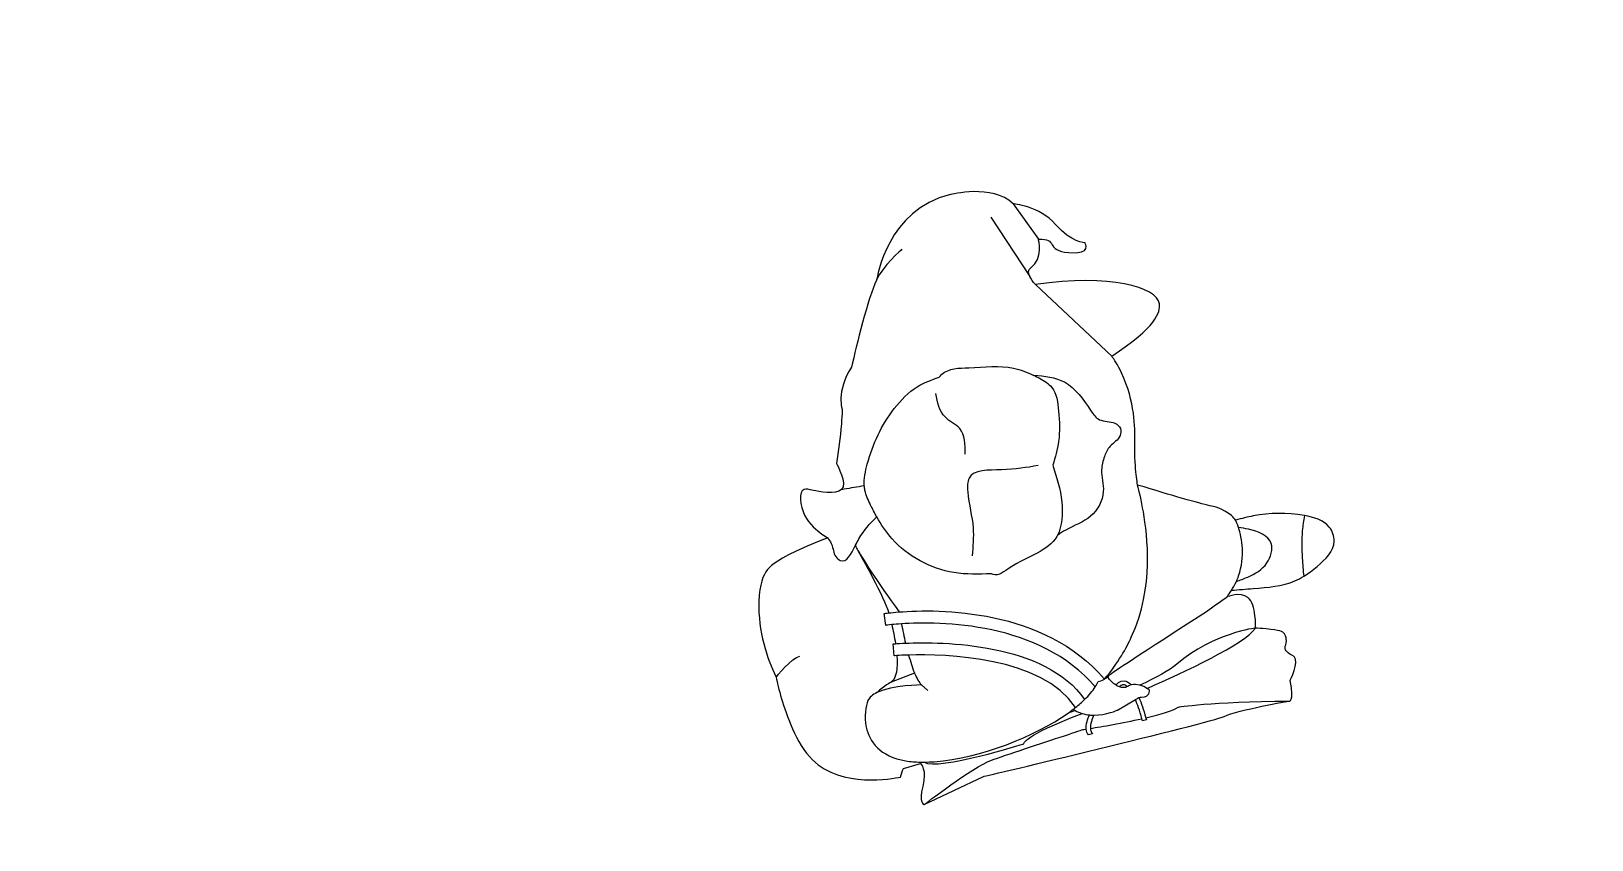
# Model space of a CAD drawing. Header units: millimetres. Extents: x 13722 to 114356, y -17117 to 61088.
# Drawn here: x 67890 to 69813, y 50354 to 51349 of the extents above; entities that cross this region are included whole.
import ezdxf

# ---------------------------------------------------------------- set-up
doc = ezdxf.new("R2010")
doc.units = ezdxf.units.MM
for name, color, linetype in [('01', 3, 'Continuous'), ('03', 8, 'Continuous'), ('Toffu_Outline', 8, 'Continuous')]:
    doc.layers.add(name, color=color, linetype=linetype)

# ---------------------------------------------------------------- blocks, each defined once
blk = doc.blocks.new('2r2')
at = {"layer": 'Toffu_Outline'}
for points in [[(88457.7, -4532), (88489, -4575.9)], [(88430.2, -4548.7), (88478.2, -4621.5), (88478.2, -4621.5)], [(88485.3, -4631.7), (88579.2, -4719.6)], [(88344.9, -5124.7), (88352.6, -5131.7)]]:
    blk.add_lwpolyline(points, dxfattribs=at)
for points, knots in [([(88478.2, -4621.5), (88476.2, -4617.1), (88476.3, -4613.4), (88479.7, -4610.9), (88495.6, -4599.6), (88489, -4575.9), (88489, -4575.9), (88513.8, -4573.8), (88496.7, -4590.2), (88526.3, -4592.3), (88555.9, -4594.4), (88546.4, -4580.4), (88546.4, -4580.4), (88546.4, -4580.4), (88529.8, -4580), (88510.2, -4557.5), (88490.6, -4535), (88457.7, -4532), (88457.7, -4532), (88431.9, -4507.4), (88380.7, -4520.8), (88380.7, -4520.8), (88302.8, -4539.2), (88290.1, -4623.3), (88289.7, -4625.9)], [0, 0, 0, 0, 1, 1, 1, 2, 2, 2, 3, 3, 3, 4, 4, 4, 5, 5, 5, 6, 6, 6, 7, 7, 7, 8, 8, 8, 8]), ([(88320.8, -4588.2), (88320.8, -4588.2), (88296.1, -4610), (88289.7, -4625.9), (88289.8, -4625.9), (88289.7, -4625.9), (88289.7, -4626)], [0, 0, 0, 0, 1, 1, 1, 2, 2, 2, 2]), ([(88289.7, -4626), (88278.6, -4649.6), (88264.9, -4706.5), (88258.8, -4733.3), (88239.2, -4763), (88247.4, -4786.4), (88247.4, -4786.4), (88247.1, -4792), (88246.7, -4797.6), (88246.2, -4803.2), (88244.8, -4820.4), (88242.7, -4836.7), (88240.1, -4852), (88241.1, -4853.8), (88253.8, -4876.2), (88246.5, -4884.1), (88239.8, -4891.2), (88216.8, -4886.1), (88212, -4885.1), (88205.6, -4883.7), (88203.3, -4883.1), (88200.4, -4884), (88193.1, -4886.1), (88195.6, -4904.4), (88200.9, -4915.5), (88206.3, -4927), (88216.3, -4934.4), (88222.1, -4938.8), (88225.1, -4941), (88227.7, -4942.6), (88229.6, -4943.7), (88215, -4948.9), (88202, -4954.4), (88190.5, -4959.9), (88163.3, -4973), (88157.6, -4979.7), (88155.3, -4982.6), (88149.8, -4989.7), (88145.3, -5000), (88144.6, -5021.8), (88143.4, -5059.1), (88154.9, -5092.1), (88165.8, -5115.2), (88167.1, -5121.5), (88169.2, -5130.7), (88172.6, -5141.6), (88178.6, -5160.9), (88189.7, -5196.4), (88210.6, -5216.9), (88246.6, -5252.1), (88309.1, -5240.1), (88319, -5238.1), (88320.2, -5234.5), (88321.4, -5231), (88322.6, -5227.5), (88322.6, -5227.5), (88343.7, -5221.3), (88343.7, -5221.3), (88343.7, -5221.3), (88352, -5229.3), (88346.5, -5249.6), (88340.9, -5270), (88348.2, -5272.1), (88348.2, -5272.1), (88348.2, -5272.1), (88421.5, -5237.4), (88421.5, -5237.4), (88421.5, -5237.4), (88699.8, -5171.5), (88717.6, -5163.5), (88735.3, -5155.4), (88797.8, -5144.5), (88797.8, -5144.5), (88797.8, -5144.5), (88804.6, -5147.3), (88799, -5119.1), (88799, -5119.1), (88810.2, -5096.9), (88804.2, -5089.7), (88795.2, -5085.6), (88793, -5081.8), (88792.8, -5079), (88792.6, -5076.2), (88794.5, -5074.6), (88794.4, -5070.1), (88794.4, -5069), (88794.2, -5064.8), (88791.9, -5061.7), (88789.9, -5058.9), (88786.5, -5057.3), (88769.4, -5055.7), (88764, -5055.1), (88759.5, -5054.8), (88756.3, -5054.7), (88756.5, -5051), (88756.7, -5045.7), (88755.7, -5039.5), (88754.3, -5030.1), (88753, -5021.8), (88746.9, -5017), (88737.2, -5009.5), (88722.2, -5015.8), (88721, -5016.4), (88721.2, -5016), (88721.5, -5015.6), (88721.8, -5015.2), (88722.1, -5014.8), (88722.4, -5014.4), (88722.6, -5014)], [0, 0, 0, 0, 1, 1, 1, 2, 2, 2, 3, 3, 3, 4, 4, 4, 5, 5, 5, 6, 6, 6, 7, 7, 7, 8, 8, 8, 9, 9, 9, 10, 10, 10, 11, 11, 11, 12, 12, 12, 13, 13, 13, 14, 14, 14, 15, 15, 15, 16, 16, 16, 17, 17, 17, 18, 18, 18, 19, 19, 19, 20, 20, 20, 21, 21, 21, 22, 22, 22, 23, 23, 23, 24, 24, 24, 25, 25, 25, 26, 26, 26, 27, 27, 27, 28, 28, 28, 29, 29, 29, 30, 30, 30, 31, 31, 31, 32, 32, 32, 33, 33, 33, 34, 34, 34, 35, 35, 35, 36, 36, 36, 36]), ([(88726.8, -5008.1), (88735.7, -5007.4), (88744.6, -5006.7), (88753.7, -5005.9), (88771.3, -5004.6), (88789.3, -5003.2), (88804.8, -4996.6), (88808.6, -4995), (88812.3, -4993.1), (88815.8, -4990.9), (88821.4, -4987.5), (88826.8, -4983.4), (88832.3, -4978.8), (88842.5, -4970.2), (88853, -4959.9), (88853.3, -4947.8), (88853.5, -4941.6), (88851.1, -4935), (88847.2, -4930.2), (88840.2, -4921.3), (88828.3, -4918.2), (88816.6, -4916.1), (88816.5, -4916.1), (88816.4, -4916.1), (88816.4, -4916.1), (88794.8, -4912.4), (88774.1, -4912.5), (88753.7, -4916.5), (88746.5, -4917.9), (88739.3, -4919.8), (88732.1, -4921.7), (88732.1, -4921.7), (88731.9, -4921.7), (88731.9, -4921.7), (88730.8, -4920.3), (88729, -4918.3), (88726.7, -4916.2), (88716.3, -4907.1), (88704.5, -4904.8), (88700.3, -4904), (88686, -4900.9), (88654.3, -4891.5), (88611.1, -4878.5), (88610.2, -4873.1), (88609.1, -4864.9), (88608.4, -4854.9), (88607.3, -4839.6), (88607.9, -4830.1), (88607.9, -4822.2), (88608, -4810.7), (88608, -4775.1), (88591.3, -4740.2), (88586.8, -4730.8), (88582.1, -4723.7), (88579.2, -4719.6), (88634.3, -4684), (88639.5, -4665.5), (88638, -4655.2), (88634.8, -4634.9), (88577.1, -4618.1), (88485.3, -4631.7), (88482.2, -4628.1), (88479.7, -4624.6), (88478.2, -4621.5)], [0, 0, 0, 0, 1, 1, 1, 2, 2, 2, 3, 3, 3, 4, 4, 4, 5, 5, 5, 6, 6, 6, 7, 7, 7, 8, 8, 8, 9, 9, 9, 10, 10, 10, 11, 11, 11, 12, 12, 12, 13, 13, 13, 14, 14, 14, 15, 15, 15, 16, 16, 16, 17, 17, 17, 18, 18, 18, 19, 19, 19, 20, 20, 20, 21, 21, 21, 21]), ([(88431, -4987.7), (88415.5, -4988.3), (88400, -4988.8), (88384.6, -4986.3), (88356, -4981.6), (88327.9, -4966.3), (88308.6, -4944.7), (88301.3, -4936.4), (88295.2, -4927.3), (88289.8, -4917.6), (88287.1, -4912.9), (88284.6, -4908), (88282.2, -4903.1), (88279.3, -4897.2), (88276.5, -4891.3), (88275.2, -4885.1), (88274.9, -4883.2), (88274.6, -4881.4), (88274.5, -4879.5), (88273.9, -4870.7), (88275.8, -4861.6), (88278.2, -4852.7), (88285, -4827.6), (88295.7, -4804.5), (88311.4, -4784.4), (88319.5, -4773.9), (88328.8, -4764.3), (88339.8, -4757.5), (88348.1, -4752.4), (88357.3, -4749), (88366.6, -4745.8)], [0, 0, 0, 0, 1, 1, 1, 2, 2, 2, 3, 3, 3, 4, 4, 4, 5, 5, 5, 6, 6, 6, 7, 7, 7, 8, 8, 8, 9, 9, 9, 10, 10, 10, 10]), ([(88366.6, -4745.8), (88367.6, -4744.5), (88368.8, -4743.2), (88370, -4742.1), (88378.7, -4734.4), (88391.2, -4734.5), (88403.2, -4734), (88422.6, -4733.2), (88440.9, -4730.9), (88458.4, -4734.6), (88466.8, -4736.4), (88475, -4739.5), (88483, -4743.4)], [0, 0, 0, 0, 1, 1, 1, 2, 2, 2, 3, 3, 3, 4, 4, 4, 4]), ([(88483, -4743.4), (88483.1, -4743.3), (88483.1, -4743.3), (88483.1, -4743.3), (88496.7, -4744.1), (88509.9, -4745.7), (88520.9, -4751.6), (88534.5, -4759), (88544.5, -4773), (88553.7, -4787.1), (88556.7, -4791.5), (88559.5, -4796), (88564.2, -4798), (88569.6, -4800.5), (88577.5, -4799.9), (88583.2, -4802.5), (88586.3, -4803.8), (88588.8, -4806.1), (88589.9, -4809), (88590.9, -4811.7), (88590.7, -4814.9), (88589.6, -4817.6), (88587.4, -4823.2), (88581.3, -4826.3), (88577.2, -4830.7), (88574, -4834.3), (88572, -4838.8), (88570.3, -4843.4), (88568.4, -4848.7), (88566.9, -4854.1), (88566.8, -4859.6), (88566.5, -4868.5), (88569.5, -4877.5), (88568.9, -4886.6), (88568.2, -4897.9), (88561.9, -4909.3), (88553.2, -4916.8), (88544.2, -4924.5), (88532.8, -4928.2), (88522.7, -4933.9), (88519.1, -4935.9), (88515.7, -4938.1), (88512.4, -4940.5)], [0, 0, 0, 0, 1, 1, 1, 2, 2, 2, 3, 3, 3, 4, 4, 4, 5, 5, 5, 6, 6, 6, 7, 7, 7, 8, 8, 8, 9, 9, 9, 10, 10, 10, 11, 11, 11, 12, 12, 12, 13, 13, 13, 14, 14, 14, 14]), ([(88483.1, -4743.3), (88485.5, -4744.5), (88487.9, -4745.7), (88490.2, -4747), (88496, -4750.1), (88501.7, -4753.5), (88505.5, -4758.2), (88511.6, -4765.8), (88512.9, -4776.9), (88513.8, -4787.4), (88514.9, -4800.4), (88515.5, -4812.6), (88513.8, -4824.7), (88512.4, -4834.6), (88509.5, -4844.4), (88506.7, -4854.1)], [0, 0, 0, 0, 1, 1, 1, 2, 2, 2, 3, 3, 3, 4, 4, 4, 5, 5, 5, 5]), ([(88398.8, -4840.4), (88398.8, -4828.5), (88398.8, -4816.7), (88392.2, -4809), (88387.5, -4803.4), (88379.3, -4800.1), (88373.9, -4794.7), (88366.7, -4787.5), (88364.6, -4776.6), (88362.5, -4765.7)], [0, 0, 0, 0, 1, 1, 1, 2, 2, 2, 3, 3, 3, 3]), ([(88488.6, -4854.6), (88474.7, -4856.9), (88460.8, -4859.1), (88443.4, -4859.7), (88427.7, -4860.2), (88409, -4859.2), (88403.7, -4869.9), (88401.4, -4874.3), (88401.4, -4880.7), (88401.9, -4886.8), (88403.2, -4902.9), (88407.5, -4916.8), (88408.5, -4931.4), (88409.3, -4942.4), (88408.3, -4954), (88407.2, -4965.5)], [0, 0, 0, 0, 1, 1, 1, 2, 2, 2, 3, 3, 3, 4, 4, 4, 5, 5, 5, 5]), ([(88506.7, -4854.1), (88511.4, -4868.7), (88516.1, -4883.3), (88517.7, -4899.5), (88519.2, -4913.8), (88518.2, -4929.3), (88512.4, -4940.5), (88512.1, -4940.9), (88511.9, -4941.4), (88511.7, -4941.8), (88501.1, -4960), (88476.4, -4965.4), (88454.1, -4980.2), (88446.8, -4985), (88439.8, -4990.7), (88433.3, -4988.8), (88432.5, -4988.6), (88431.8, -4988.2), (88431, -4987.7)], [0, 0, 0, 0, 1, 1, 1, 2, 2, 2, 3, 3, 3, 4, 4, 4, 5, 5, 5, 6, 6, 6, 6]), ([(88274.5, -4879.5), (88266.1, -4880.9), (88257.7, -4882.3), (88249.5, -4883.6), (88248.5, -4883.8), (88247.5, -4883.9), (88246.5, -4884.1)], [0, 0, 0, 0, 1, 1, 1, 2, 2, 2, 2]), ([(88570.2, -5117.5), (88587.5, -5097.4), (88597.6, -5078.7), (88603.4, -5065.8), (88632.1, -5002.9), (88623, -4941.4), (88618.2, -4911.6), (88615.9, -4897.4), (88613.1, -4886), (88611.1, -4878.5)], [0, 0, 0, 0, 1, 1, 1, 2, 2, 2, 3, 3, 3, 3]), ([(88229.6, -4943.7), (88230.8, -4945.3), (88232.4, -4947.6), (88233.8, -4950.6), (88236.9, -4957.6), (88235.9, -4961.6), (88239.5, -4966.7), (88241, -4968.7), (88243, -4970.4), (88244.9, -4971.3), (88252.5, -4974.6), (88258.3, -4963.5), (88263.8, -4952.6), (88265.2, -4949.9), (88266.5, -4947.2), (88267.9, -4944.8), (88274.5, -4933), (88281.3, -4926.4), (88288.9, -4918.6), (88289.2, -4918.3), (88289.5, -4917.9), (88289.8, -4917.6)], [0, 0, 0, 0, 1, 1, 1, 2, 2, 2, 3, 3, 3, 4, 4, 4, 5, 5, 5, 6, 6, 6, 7, 7, 7, 7]), ([(88816.6, -4916.1), (88815.6, -4922.3), (88814.6, -4928.5), (88814, -4934.7), (88813, -4946), (88813.2, -4957.3), (88813.9, -4968.6), (88814.4, -4976.1), (88815.1, -4983.5), (88815.8, -4990.9)], [0, 0, 0, 0, 1, 1, 1, 2, 2, 2, 3, 3, 3, 3]), ([(88722.6, -5014), (88722.8, -5013.8), (88722.9, -5013.7), (88723, -5013.5), (88724.1, -5012), (88725.3, -5010.4), (88726.4, -5008.7), (88728.6, -5005.3), (88730.8, -5001.5), (88732.8, -4997.2), (88733.7, -4995.1), (88734.6, -4992.8), (88735.5, -4990.4), (88743.9, -4966.5), (88739.6, -4944.2), (88735.4, -4930.9), (88734.1, -4927), (88732.8, -4923.8), (88731.9, -4921.7)], [0, 0, 0, 0, 1, 1, 1, 2, 2, 2, 3, 3, 3, 4, 4, 4, 5, 5, 5, 6, 6, 6, 6]), ([(88732.8, -4997.2), (88737.5, -4995.6), (88742.2, -4993.8), (88746.9, -4991.8), (88755.9, -4987.8), (88764.7, -4983), (88770.4, -4974.5), (88775.3, -4967.3), (88778.1, -4957.6), (88775.6, -4950.4), (88772.4, -4940.6), (88759.6, -4935.6), (88747.8, -4932.9), (88743.5, -4932), (88739.4, -4931.4), (88735.4, -4930.9), (88735.4, -4930.9), (88735.3, -4931), (88735.3, -4931)], [0, 0, 0, 0, 1, 1, 1, 2, 2, 2, 3, 3, 3, 4, 4, 4, 5, 5, 5, 6, 6, 6, 6]), ([(88263.8, -4952.6), (88264.1, -4953.6), (88264.4, -4954.7), (88264.6, -4955.8), (88264.6, -4955.8), (88264.6, -4955.8), (88264.7, -4955.9)], [0, 0, 0, 0, 1, 1, 1, 2, 2, 2, 2]), ([(88264.6, -4955.8), (88264.6, -4955.8), (88264.6, -4955.8), (88264.7, -4955.9), (88264.8, -4956.1), (88265.1, -4956.6), (88265.6, -4957.5), (88271.1, -4967.2), (88299.1, -5016.6), (88304.6, -5036)], [0, 0, 0, 0, 1, 1, 1, 2, 2, 2, 3, 3, 3, 3]), ([(88559, -5127.1), (88490.6, -5046.7), (88367.3, -5046.3), (88320.1, -5049.4), (88315.4, -5049.7), (88311.4, -5050.1), (88308.4, -5050.4), (88303.9, -5050.9), (88301.4, -5051.2), (88301.2, -5051.3), (88301.2, -5051.3), (88299, -5036.7), (88299, -5036.7), (88299.6, -5036.6), (88301.5, -5036.3), (88304.6, -5036), (88307.7, -5035.6), (88312, -5035.2), (88317.3, -5034.8), (88365.5, -5031), (88495.8, -5030.1), (88570.2, -5117.5)], [0, 0, 0, 0, 1, 1, 1, 2, 2, 2, 3, 3, 3, 4, 4, 4, 5, 5, 5, 6, 6, 6, 7, 7, 7, 7]), ([(88559, -5127.1), (88560.4, -5124.9), (88561.6, -5122.7), (88562.5, -5120.5), (88564.5, -5120), (88567.3, -5119.2), (88570.2, -5117.5), (88571.7, -5116.6), (88573, -5115.7), (88574, -5114.9), (88575, -5114.1), (88575.8, -5113.3), (88576.3, -5112.8), (88576.6, -5112.4), (88576.9, -5112.1), (88576.9, -5112.1), (88578.8, -5110.1), (88614.6, -5086.6), (88696.1, -5034.1)], [0, 0, 0, 0, 1, 1, 1, 2, 2, 2, 3, 3, 3, 4, 4, 4, 5, 5, 5, 6, 6, 6, 6]), ([(88622.8, -5128.9), (88667.6, -5109.3), (88744.1, -5073.7), (88756.3, -5054.7), (88756.3, -5054.7), (88705.2, -5060.3), (88659.5, -5099.2), (88650.5, -5106.9), (88634.1, -5115.7), (88613.7, -5124.9)], [0, 0, 0, 0, 1, 1, 1, 2, 2, 2, 3, 3, 3, 3]), ([(88314.6, -5088.5), (88312.6, -5088.7), (88311.5, -5088.8), (88311.4, -5088.8), (88311.4, -5088.8), (88310, -5074.1), (88310, -5074.1), (88310.5, -5074.1), (88311.4, -5074), (88312.9, -5073.9), (88315.5, -5073.7), (88319.8, -5073.4), (88325.3, -5073.2), (88369.8, -5071.3), (88497.6, -5072.6), (88545.9, -5142.7)], [0, 0, 0, 0, 1, 1, 1, 2, 2, 2, 3, 3, 3, 4, 4, 4, 5, 5, 5, 5]), ([(88314.6, -5088.5), (88314.6, -5088.5), (88314.6, -5088.6), (88314.6, -5088.6), (88315.7, -5103.6), (88314.3, -5116.6), (88307.6, -5121.3)], [0, 0, 0, 0, 1, 1, 1, 2, 2, 2, 2]), ([(88534.7, -5152.5), (88492.9, -5089.4), (88374.3, -5086.6), (88329.1, -5087.9), (88322.6, -5088.1), (88317.6, -5088.3), (88314.6, -5088.6)], [0, 0, 0, 0, 1, 1, 1, 2, 2, 2, 2]), ([(88336.4, -5110), (88336.4, -5110), (88307.6, -5121.3), (88307.6, -5121.3), (88307.6, -5121.3), (88298.4, -5126), (88290.2, -5134), (88290.1, -5134), (88290, -5134.1), (88290, -5134.1), (88284.7, -5136.7), (88280.7, -5139.9), (88279, -5144), (88276.1, -5150.9), (88274, -5163.5), (88276.8, -5176.5)], [0, 0, 0, 0, 1, 1, 1, 2, 2, 2, 3, 3, 3, 4, 4, 4, 5, 5, 5, 5]), ([(88336.2, -5109.6), (88336.3, -5109.7), (88336.3, -5109.8), (88336.4, -5110), (88339.1, -5116.7), (88342, -5121.9), (88344.9, -5124.7), (88344.9, -5124.7), (88309.2, -5124.9), (88290, -5134.1)], [0, 0, 0, 0, 1, 1, 1, 2, 2, 2, 3, 3, 3, 3]), ([(88557.1, -5161.9), (88573.1, -5162.1), (88586.4, -5155.6), (88586.4, -5155.6), (88586.4, -5155.6), (88608.4, -5142.7), (88608.4, -5142.7), (88608.4, -5142.7), (88611, -5141.2), (88611, -5141.2), (88611.6, -5140.8), (88612.2, -5140.6), (88612.8, -5140.3), (88613.8, -5140), (88614.8, -5139.8), (88615.9, -5139.8), (88626.8, -5139.9), (88625.8, -5131), (88625.8, -5131), (88625.8, -5131), (88624.6, -5130.1), (88622.7, -5129), (88620.5, -5127.6), (88617.3, -5125.9), (88613.7, -5124.9), (88613.7, -5124.9), (88613.6, -5125), (88613.6, -5125), (88610.4, -5124.1), (88606.8, -5123.7), (88603.3, -5124.6), (88601.8, -5125), (88600.3, -5125.6), (88598.9, -5126.5), (88598.7, -5126.5), (88598.6, -5126.7), (88598.4, -5126.7), (88595.3, -5128.4), (88592.1, -5128.3), (88589, -5127.2), (88587.5, -5126.7), (88586, -5125.9), (88584.6, -5125), (88580.4, -5122.3), (88576.8, -5118.3), (88574.7, -5115.7)], [0, 0, 0, 0, 1, 1, 1, 2, 2, 2, 3, 3, 3, 4, 4, 4, 5, 5, 5, 6, 6, 6, 7, 7, 7, 8, 8, 8, 9, 9, 9, 10, 10, 10, 11, 11, 11, 12, 12, 12, 13, 13, 13, 14, 14, 14, 15, 15, 15, 15]), ([(88584.6, -5124.9), (88584.8, -5124.7), (88588.6, -5118.7), (88595.1, -5119.6), (88597.9, -5120), (88600.6, -5121.6), (88603.3, -5124.5)], [0, 0, 0, 0, 1, 1, 1, 2, 2, 2, 2]), ([(88598.4, -5126.6), (88596.7, -5125.1), (88595.3, -5124.6), (88594.4, -5124.5), (88591.6, -5124.1), (88589.6, -5126.4), (88589, -5127.2)], [0, 0, 0, 0, 1, 1, 1, 2, 2, 2, 2]), ([(88612.8, -5140.3), (88615.7, -5147), (88618.5, -5155.2), (88621.3, -5165.1), (88621.6, -5166), (88621.8, -5166.8), (88622, -5167.7), (88622, -5167.7), (88617.3, -5169), (88617.3, -5169), (88617, -5168), (88616.8, -5167.1), (88616.5, -5166.2), (88613.7, -5156.2), (88610.9, -5148.5), (88608.4, -5142.7)], [0, 0, 0, 0, 1, 1, 1, 2, 2, 2, 3, 3, 3, 4, 4, 4, 5, 5, 5, 5]), ([(88621.4, -5165.1), (88639.4, -5161), (88655, -5156.4), (88661, -5152), (88661, -5152), (88700.2, -5145.2), (88797.8, -5144.5)], [0, 0, 0, 0, 1, 1, 1, 2, 2, 2, 2]), ([(88325.8, -5218.2), (88331.2, -5219.1), (88337.2, -5219.6), (88343.8, -5219.7), (88345.2, -5219.7), (88346.7, -5219.8), (88348.2, -5219.7), (88352.1, -5219.7), (88356.2, -5219.5), (88360.6, -5219.2), (88418.7, -5214.5), (88484.7, -5188.1), (88525.5, -5159.3)], [0, 0, 0, 0, 1, 1, 1, 2, 2, 2, 3, 3, 3, 4, 4, 4, 4]), ([(88348.1, -5219.9), (88365.9, -5230.4), (88471, -5197.1), (88471, -5197.1), (88471, -5197.1), (88468.5, -5188.1), (88542.8, -5159.8)], [0, 0, 0, 0, 1, 1, 1, 2, 2, 2, 2]), ([(88534.3, -5156.2), (88531.4, -5157.2), (88528.5, -5158.3), (88525.6, -5159.3), (88525.6, -5159.3), (88525.5, -5159.3), (88525.5, -5159.3)], [0, 0, 0, 0, 1, 1, 1, 2, 2, 2, 2]), ([(88525.6, -5159.3), (88527.7, -5157.8), (88529.8, -5156.2), (88531.9, -5154.6), (88532.8, -5153.9), (88533.7, -5153.2), (88534.7, -5152.5)], [0, 0, 0, 0, 1, 1, 1, 2, 2, 2, 2]), ([(88531.9, -5154.7), (88532.7, -5155.2), (88533.5, -5155.7), (88534.3, -5156.2), (88534.3, -5156.2), (88534.4, -5156.2), (88534.4, -5156.2), (88537.1, -5157.7), (88539.9, -5158.9), (88542.8, -5159.8), (88545.8, -5160.7), (88548.8, -5161.3), (88551.8, -5161.6), (88553.6, -5161.8), (88555.4, -5161.9), (88557.1, -5161.9)], [0, 0, 0, 0, 1, 1, 1, 2, 2, 2, 3, 3, 3, 4, 4, 4, 5, 5, 5, 5]), ([(88557.1, -5161.9), (88554.9, -5166.5), (88552.8, -5173), (88553.1, -5178.2), (88553.2, -5180.8), (88554, -5183.1), (88555.6, -5184.7), (88555.6, -5184.7), (88550.5, -5186), (88550.5, -5186), (88548.8, -5184.1), (88548, -5181.7), (88547.8, -5179.1), (88547.3, -5173.1), (88549.9, -5166), (88551.8, -5161.6)], [0, 0, 0, 0, 1, 1, 1, 2, 2, 2, 3, 3, 3, 4, 4, 4, 5, 5, 5, 5]), ([(88348.2, -5272.1), (88348.2, -5272.1), (88407.7, -5225.8), (88431, -5217.3), (88439.1, -5214.4), (88455.3, -5209), (88473, -5203), (88506, -5192.1), (88544.1, -5179.6), (88544.1, -5179.6), (88544.1, -5179.6), (88545.4, -5179.4), (88547.6, -5179.1)], [0, 0, 0, 0, 1, 1, 1, 2, 2, 2, 3, 3, 3, 4, 4, 4, 4])]:
    blk.add_open_spline(points, degree=3, knots=knots, dxfattribs=at)
for points in [[(88265.6, -4957.5), (88270.2, -4965.2), (88290.2, -4998.2), (88317.3, -5034.6)], [(88696.1, -5034.1), (88704.4, -5028.2), (88712.6, -5022.3), (88721, -5016.4)], [(88308.4, -5050.4), (88310, -5057.4), (88311.6, -5065.4), (88312.8, -5073.4)], [(88320.2, -5049.5), (88321.7, -5057), (88323.4, -5065.2), (88325.3, -5073.2)], [(88165.8, -5115.2), (88165.8, -5115.2), (88184.9, -5090.7), (88195.2, -5089.2)], [(88329.1, -5087.9), (88331.3, -5095.9), (88333.7, -5103.4), (88336.2, -5109.6)], [(88545.9, -5142.7), (88551.4, -5137.5), (88555.8, -5132.2), (88559, -5127.1)], [(88534.7, -5152.5), (88538.7, -5149.3), (88542.5, -5146), (88545.9, -5142.7)], [(88553.1, -5178.2), (88566.5, -5176), (88592.8, -5171.6), (88616.3, -5166.3)], [(88276.8, -5176.6), (88280.6, -5194.3), (88293.4, -5212.7), (88325.8, -5218.2)]]:
    blk.add_open_spline(points, degree=3, dxfattribs=at)

msp = doc.modelspace()

# ---------------------------------------------------------------- hatches: boundary and pattern name
at = {"layer": '01', "lineweight": -2, "true_color": 0x999b37}
h = msp.add_hatch(dxfattribs=at)
h.set_pattern_fill('AR-SAND', color=55, scale=5)
h.set_pattern_definition([(37.5, (-19358.14, 55669.14), (-8.00016, 244.7066), [0, -193.04, 0, -215.9, 0, -206.375]), (7.5, (-19358.14, 55669.14), (224.7616, 358.4126), [0, -104.14, 0, -173.99, 0, -66.675]), (327.5, (-19514.35, 55669.14), (395.4962, 0.7186), [0, -63.5, 0, -228.6, 0, -298.45]), (317.5, (-19514.35, 55669.14), (381.7782, 111.4647), [0, -31.75, 0, -149.86, 0, -171.45])])
h.paths.add_polyline_path([(70453.8, 46925), (70453.8, 44706.3), (72599.6, 43985), (76293.8, 43985), (76293.8, 46925)], flags=17)
h.paths.add_polyline_path([(70453.8, 56885), (70453.8, 54825), (72903.8, 54825), (72903.8, 56885)], flags=17)
h.paths.add_polyline_path([(79063.8, 48295), (79063.8, 46455), (81313.8, 46455), (81313.8, 48295)], flags=17)
h.paths.add_polyline_path([(66994.8, 54545, 0.409585), (64324.8, 57165), (62204.1, 57165), (62204.1, 41905), (62204.1, 40905), (83214.7, 40905), (83214.7, 57165), (77183.8, 57165), (77183.8, 54545), (78783.8, 54545), (78783.8, 52975), (81593.8, 52975), (81593.8, 48575), (81593.8, 46175), (81593.8, 41905), (72553.8, 41905), (64324.8, 44405), (64324.8, 47105), (64324.8, 49485), (66994.8, 49485)])

# ---------------------------------------------------------------- block references
at = {"layer": '03'}
msp.add_blockref('2r2', (-19358.1, 55669.1), dxfattribs=at)

doc.saveas('drawing.dxf')
